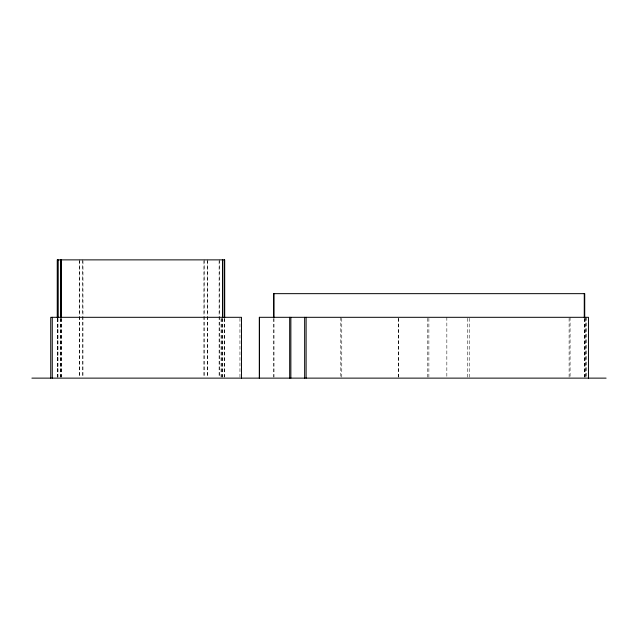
<?xml version="1.0" encoding="UTF-8"?>
<svg xmlns="http://www.w3.org/2000/svg" width="638" height="638" viewBox="0 0 638 638"><rect width="100%" height="100%" fill="white"/><g stroke="black" fill="none" stroke-linecap="round" stroke-linejoin="round"><path stroke-width="0.48" stroke-dasharray="3.19 2.39" d="M586.657 317.309L586.657 377.146M585.812 317.309L585.812 377.146M585.15 318.29L585.15 377.146M584.727 318.506L584.727 377.13M584.264 318.506L584.264 377.13M570.077 317.309L570.077 377.146M569.104 318.29L569.104 377.146M469.209 318.29L469.209 377.146M467.702 318.29L467.702 377.146M446.839 317.309L446.839 377.146M428.872 318.29L428.872 377.146M427.683 318.29L427.683 377.146M398.702 318.29L398.702 377.146M398.527 318.29L398.527 377.146M341.777 318.29L341.777 377.146M340.796 317.309L340.796 377.146M274.013 318.506L274.013 377.13M273.558 318.506L273.558 377.13M239.952 318.29L239.952 377.146M224.696 318.506L224.696 377.13M224.416 318.506L224.416 377.13M222.79 318.506L222.79 377.13M222.479 318.506L222.479 377.13M221.33 318.506L221.33 377.13M221.051 318.506L221.051 377.13M219.424 259.873L219.424 315.523M219.424 316.512L219.424 377.13M219.113 260.862L219.113 315.523M219.113 316.512L219.113 377.13M207.502 259.873L207.502 315.523M207.502 316.512L207.502 377.13M207.342 260.862L207.342 315.523M207.342 316.512L207.342 377.13M204.136 259.873L204.136 315.523M204.136 316.512L204.136 377.13M203.969 260.862L203.969 315.523M203.969 316.512L203.969 377.13M82.972 260.862L82.972 315.523M82.972 316.512L82.972 377.13M82.765 259.873L82.765 315.523M82.765 316.512L82.765 377.13M79.606 260.862L79.606 315.523M79.606 316.512L79.606 377.13M79.399 259.873L79.399 315.523M79.399 316.512L79.399 377.13M61.368 318.506L61.368 377.13M61.096 318.506L61.096 377.13M60.889 318.506L60.889 377.13M60.61 318.506L60.61 377.13M57.994 318.506L57.994 377.13M57.731 318.506L57.731 377.13M57.524 318.506L57.524 377.13M57.245 318.506L57.245 377.13"/><path stroke-width="0.96" d="M31.9 378.127L606.1 378.127M588.467 378.127L588.467 317.309L259.299 317.309L259.299 378.127M584.727 317.509L584.727 293.655L273.558 293.655L273.558 317.509M584.264 293.655L584.264 317.509M306.112 317.309L306.112 378.127M304.653 317.309L304.653 378.127M290.864 317.309L290.864 378.127M289.676 317.309L289.676 378.127M274.013 293.655L274.013 317.509M259.475 317.309L259.475 378.127M241.491 378.127L241.491 317.309L50.737 317.309L50.737 378.127M224.696 317.509L224.696 259.873L57.245 259.873L57.245 317.509M224.416 259.873L224.416 317.509M222.79 259.873L222.79 317.509M222.479 259.873L222.479 317.509M61.368 259.873L61.368 317.509M61.096 259.873L61.096 317.509M60.889 259.873L60.889 317.509M60.61 259.873L60.61 317.509M57.994 259.873L57.994 317.509M57.731 259.873L57.731 317.509M57.524 259.873L57.524 317.509M52.268 317.309L52.268 378.127"/></g></svg>
